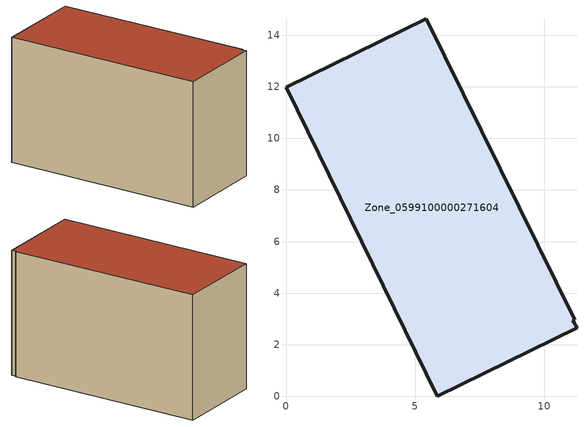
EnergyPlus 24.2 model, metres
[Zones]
Zone_0599100000271604
 floor ground (C_G): 0,11.98 5.44,14.64 11.18,2.96 11.12,2.93 11.27,2.66 5.86,0 z0
 wall outside (C_F): 5.44,14.64 0,11.98 5.86,0 11.27,2.66 11.12,2.93 11.18,2.96 5.44,14.64 z0:8.37
 roof outside (C_R): 0,11.98 5.86,0 11.27,2.66 11.12,2.93 11.18,2.96 5.44,14.64 z8.37
[BUILDING]
Pand.0599100000271604: North Axis=0; Terrain=City; Loads Convergence Tolerance Value=0.04; Temperature Convergence Tolerance Value=0.4; Solar Distribution=FullExterior; Maximum Number of Warmup Days=25; Minimum Number of Warmup Days=1
[Site:Location]
Rotterdam.The.Hague.AP_ZH_NLD Design_Conditions: Latitude=51.96; Longitude=4.45; Time Zone=1; Elevation=-4.5
[SITE:GROUNDTEMPERATURE:BUILDINGSURFACE]
18, 18, 18, 18, 18, 18, 18, 18, 18, 18, 18, 18
[MATERIAL] Thermal Absorptance=0.9; Solar Absorptance=0.7; Visible Absorptance=0.7
Name | Roughness | Thickness | Conductivity | Density | Specific Heat
G.TC.1965-1974 | MediumSmooth | 0.15 | 0.882353 | 540 | 1210
F.TC.1965-1974 | Rough | 0.3 | 0.697674 | 1920 | 840
R.TC.1965-1974 | MediumRough | 0.2 | 0.232558 | 1500 | 1000
[CONSTRUCTION]
C_G: G.TC.1965-1974
C_F: F.TC.1965-1974
C_R: R.TC.1965-1974
[ZONE]
Zone_0599100000271604: Type=1; Multiplier=1; Ceiling Height=Autocalculate; Volume=Autocalculate; Floor Area=autocalculate; Part of Total Floor Area=Yes
[ZONEINFILTRATION:DESIGNFLOWRATE]
Infil_Zone_0599100000271604: Zone or ZoneList or Space or SpaceList=Zone_0599100000271604; Schedule=AlwaysOn; Design Flow Rate Calculation Method=Flow/Area; Flow Rate per Floor Area=0.003; Constant Term Coefficient=1; Temperature Term Coefficient=0; Velocity Term Coefficient=0; Velocity Squared Term Coefficient=0
[HVACTEMPLATE:ZONE:IDEALLOADSAIRSYSTEM]
Zone_0599100000271604: Maximum Heating Supply Air Temperature=50; Minimum Cooling Supply Air Temperature=13; Maximum Heating Supply Air Humidity Ratio=0.0156; Minimum Cooling Supply Air Humidity Ratio=0.0077; Heating Limit=NoLimit; Cooling Limit=NoLimit; Dehumidification Control Type=ConstantSensibleHeatRatio; Cooling Sensible Heat Ratio=0.7; Dehumidification Setpoint=60; Humidification Control Type=None; Humidification Setpoint=30; Outdoor Air Method=None; Outdoor Air Flow Rate per Person=0.00944; Outdoor Air Flow Rate per Zone Floor Area=0; Outdoor Air Flow Rate per Zone=0; Demand Controlled Ventilation Type=None; Outdoor Air Economizer Type=NoEconomizer; Heat Recovery Type=None; Sensible Heat Recovery Effectiveness=0.7; Latent Heat Recovery Effectiveness=0.65
[ZONECONTROL:THERMOSTAT]
ThermostatControl_Zone_0599100000271604: Zone or ZoneList=Zone_0599100000271604; Control Type Schedule=DualSetpointControlType; Control 1=Thermostat_Zone_0599100000271604; Temperature Difference Between Cutout And Setpoint=0
[THERMOSTATSETPOINT:DUALSETPOINT]
Thermostat_Zone_0599100000271604: Heating Setpoint Temperature Schedule=HeatingSetpoint_Zone_0599100000271604; Cooling Setpoint Temperature Schedule=CoolingSetpoint_Zone_0599100000271604
[SCHEDULE:COMPACT]
HeatingSetpoint_Zone_0599100000271604: Through: 12/31, For: AllDays, Until: 24:00, 21
CoolingSetpoint_Zone_0599100000271604: Through: 12/31, For: AllDays, Until: 24:00, 24
DualSetpointControlType: Through: 12/31, For: AllDays, Until: 24:00, 4
AlwaysOn: Through: 12/31, For: AllDays, Until: 24:00, 1
